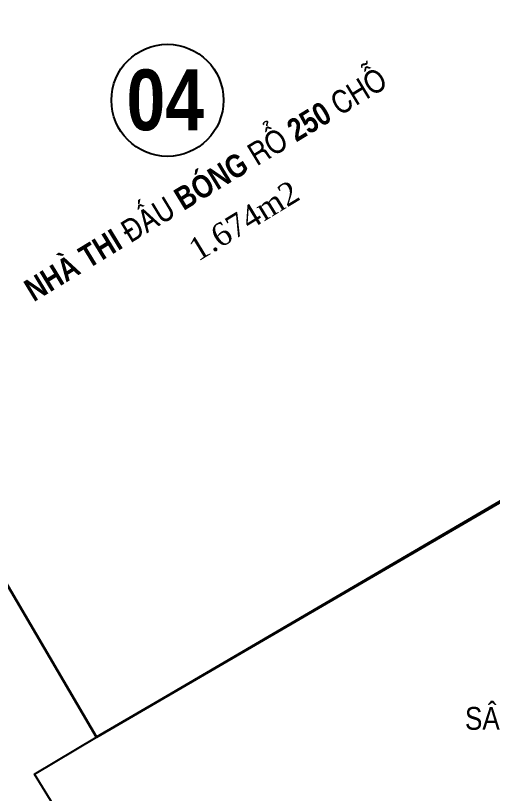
# Model space of a CAD drawing. Header units: millimetres. Extents: x -341 to 79, y 65 to 137.
# Drawn here: x -332.37 to -326.49, y 118.13 to 127.72 of the extents above; entities that cross this region are included whole.
import ezdxf

# ---------------------------------------------------------------- set-up
doc = ezdxf.new("R2010")
doc.units = ezdxf.units.MM
doc.header["$LTSCALE"] = 0.3
doc.header["$MEASUREMENT"] = 0
doc.linetypes.add('DASHDOTX2', pattern=[2, 1, -0.5, 0, -0.5])
doc.layers.add('HATCH1', color=8, linetype='CONTINUOUS')
doc.layers.add('KT', color=8, linetype='CONTINUOUS')
doc.linetypes.add('FENCELINE2', pattern='A,0.25,-0.1,[132,ltypeshp.shx,S=0.1,R=0,X=-0.1,Y=0],-0.1,1', length=1.45)

msp = doc.modelspace()

# ---------------------------------------------------------------- linework, layer by layer
at = {"layer": 'HATCH1', "ltscale": 5}
msp.add_lwpolyline([(-335.9844, 126.6719), (-327.6679, 131.5382), (-326.1424, 132.4902), (-326.3657, 132.8646), (-324.1978, 134.2035), (-319.0633, 125.5948), (-321.2311, 124.2558), (-321.4525, 124.627), (-331.3733, 118.8211), (-333.1739, 121.8868), (-333.8848, 121.4761), (-334.8729, 123.1868), (-334.1774, 123.5953)], close=True, dxfattribs=at)
at = {"layer": 'HATCH1', "linetype": 'Continuous', "ltscale": 0.7}
msp.add_lwpolyline([(-323.0621, 123.6669), (-327.6679, 131.5382), (-335.9844, 126.6719), (-334.1774, 123.5953), (-334.8729, 123.1868), (-333.8818, 121.471), (-333.1739, 121.8868), (-331.3733, 118.8211), (-323.0621, 123.6669)], dxfattribs=at)
at = {"layer": 'HATCH1', "lineweight": 35}
msp.add_lwpolyline([(-335.9764, 126.6583), (-327.6599, 131.5246), (-323.0767, 123.6497), (-331.3733, 118.8211), (-333.1739, 121.8868), (-333.8818, 121.471), (-334.8729, 123.1868), (-334.1774, 123.5953)], close=True, dxfattribs=at)
at = {"layer": 'HATCH1', "linetype": 'FENCELINE2'}
msp.add_lwpolyline([(-328.9084, 113.1193), (-332.1358, 118.3644), (-331.3733, 118.8211), (-322.5754, 123.9415), (-318.8916, 117.8597)], dxfattribs=at)
at = {"layer": 'HATCH1'}
msp.add_circle((-330.4985, 126.6741), 0.6909, dxfattribs=at)

# ---------------------------------------------------------------- texts
at = {"layer": 'HATCH1', "linetype": 'DASHDOTX2', "width": 17.304464, "attachment_point": 2, "rotation": 31.33578}
for s, insert, char_height in [('{\\fVNI-Helve-Condense|b1|i0|c0|p2;\\H0.5625x;NHAØ THI ÑAÁU BOÙNG ROÅ 250 CHOÃ}', (-330.1024, 125.7578), 0.500002), ('{\\fTimes New Roman|b0|i0|c0|p18;1.674m2}', (-329.6298, 125.3113), 0.28125)]:
    msp.add_mtext(s, dxfattribs=dict(at, insert=insert, char_height=char_height))
at = {"layer": 'HATCH1', "linetype": 'DASHDOTX2', "insert": (-330.5248, 127.0547), "char_height": 0.750004, "width": 17.304464, "attachment_point": 2}
msp.add_mtext('{\\fVNI-Helve-Condense|b1|i0|c0|p2;04}', dxfattribs=at)
at = {"layer": 'KT', "linetype": 'DASHDOTX2', "insert": (-325.7125, 119.1947), "char_height": 0.28125, "width": 17.304382, "attachment_point": 2}
msp.add_mtext('{\\fVNI-Helve-Condense|b0|i0|c0|p2;SAÂN BOÙNG ÑAÙ}', dxfattribs=at)

doc.saveas('drawing.dxf')
